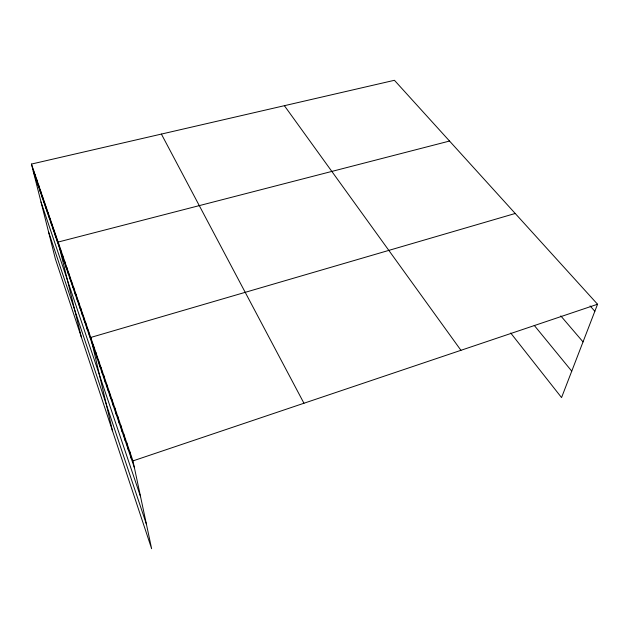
<?xml version="1.0" encoding="UTF-8"?>
<svg xmlns="http://www.w3.org/2000/svg" width="629" height="629" viewBox="0 0 629 629"><rect width="100%" height="100%" fill="white"/><g stroke="black" fill="none" stroke-linecap="round" stroke-linejoin="round"><path stroke-width="0.94" d="M510.701 333.016L561.555 397.583L597.55 304.247L394.43 80.292L31.45 164.067L55.368 258.912L151.628 548.708L132.955 460.9L31.45 164.067M132.955 460.9L597.55 304.247M515.222 213.475L90.741 337.451L112.449 430.755M449.531 141.045L58.12 242.055L81.345 337.128M590.065 305.93L594.845 311.261M560.793 315.915L583.028 341.893M534.225 325.366L571.745 371.165M284.387 105.688L460.939 350.306M161.394 134.079L303.956 403.244M33.219 171.088L134.386 467.63M41.003 201.956L140.582 496.753M48.519 231.755L146.415 524.216M36.749 179.556L38.511 186.601M34.957 174.319L36.726 181.364M33.195 169.162L34.965 176.191M44.148 201.194L45.909 208.27M42.261 195.674L44.022 202.742M40.398 190.225L42.159 197.294M38.558 184.855L40.327 191.916M49.966 218.216L51.72 225.308M48.001 212.468L49.754 219.552M46.059 206.792L47.82 213.876M56.036 235.969L57.782 243.069M53.984 229.97L55.729 237.07M51.963 224.05L53.709 231.15M60.227 248.227L61.964 255.335M66.753 267.301L68.467 274.409M64.543 260.846L66.265 267.954M62.373 254.493L64.095 261.601M71.258 280.487L72.964 287.595M68.986 273.843L70.7 280.951M75.905 294.081L77.603 301.173M73.569 287.233L75.268 294.333M80.701 308.092L82.375 315.176M78.287 301.032L79.969 308.124M85.638 322.543L87.297 329.612M83.154 315.263L84.821 322.339M88.17 329.934L89.821 336.995M93.249 344.794L94.877 351.831M98.391 359.819L99.995 366.833M95.797 352.248L97.416 359.269M101.017 367.509L102.613 374.507M106.403 383.265L107.976 390.224M103.691 375.324L105.279 382.306M109.163 391.332L110.72 398.275M114.816 407.867L116.349 414.763M111.97 399.533L113.511 406.452M117.717 416.335L119.235 423.215M120.658 424.952L122.16 431.801M123.654 433.711L125.14 440.536M126.704 442.619L128.167 449.413M129.802 451.685L131.249 458.447"/></g></svg>
